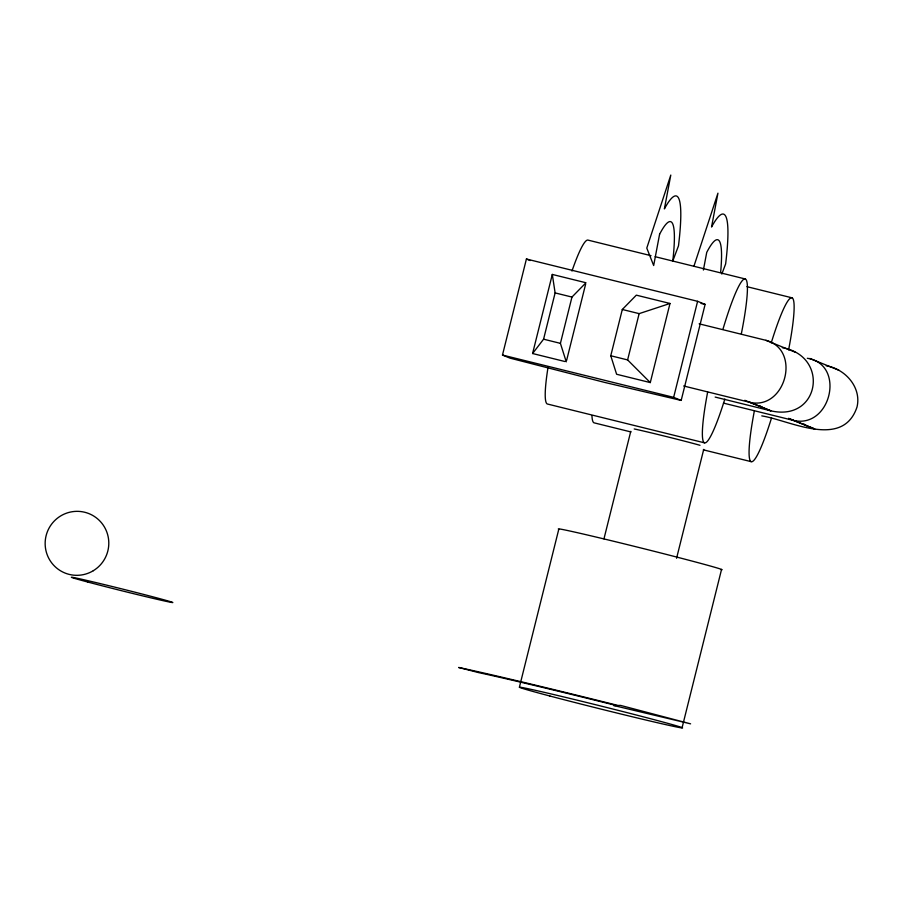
<?xml version="1.0" encoding="UTF-8"?>
<svg xmlns="http://www.w3.org/2000/svg" width="903" height="903" viewBox="0 0 903 903"><rect width="100%" height="100%" fill="white"/><g stroke="black" fill="none" stroke-linecap="round" stroke-linejoin="round"><path stroke-width="1.35" d="M703.392 270.042L706.733 252.388A142.742 17.146 -76.1 0 1 720.628 272.458M502.474 355.06L526.415 259.014L697.601 301.309L705.119 304.379L681.178 400.424L604.829 382.454L509.992 358.13L502.474 355.06L673.649 397.354L681.178 400.424M564.917 361.516L532.589 353.524L552.309 274.433L585.979 282.752L571.96 297.064L560.413 343.354L566.26 361.843M532.589 353.524L543.583 339.189L555.119 292.911L552.309 274.433M566.599 360.478L585.641 284.118M519.349 687.397L558.799 529.203A84.442 1.479 14 0 1 641.39 548.098A84.442 1.479 14 0 1 721.237 569.737M610.767 355.759L622.302 309.481L636.333 295.157L670.003 303.476L650.284 382.579L616.614 374.26L610.767 355.759L627.608 359.925L650.284 382.579M627.608 359.925L639.143 313.634L670.003 303.476M603.96 538.877L630.768 431.341M673.649 397.354L697.601 301.309M676.573 558.268L703.73 449.367M682.115 727.615L721.553 569.421M693.933 266.204L717.941 193.174L711.541 227.025A168.127 20.193 -76.1 0 1 725.64 263.924L721.836 274.06M807.316 358.277C845.84 364.315 831.076 428.124 794.268 420.606L723.472 403.11M701.033 303.419L705.119 304.379M651.029 255.684L588.169 240.153A84.442 10.147 -76.1 0 0 571.971 271.047M655.126 256.689L745.314 278.982M746.928 286.669L792.021 297.821A84.442 10.147 -76.1 0 1 788.579 349.946M699.148 323.827L765.857 340.307C801.525 349.563 785.757 409.939 750.37 402.456L683.65 385.976M782.325 347.689C830.049 356.087 819.777 422.073 770.902 410.842L715.165 397.072M622.302 309.481L639.143 313.634M555.119 292.911L571.96 297.064M826.222 365.828C845.14 368.785 861.71 387.331 857.015 407.005C842.838 449.592 789.47 420.211 761.782 415.888M543.583 339.189L560.413 343.354M724.849 399.047A84.442 10.147 -76.1 0 1 704.464 442.82L547.32 403.991A84.442 10.147 -76.1 0 1 548.11 366.799M630.915 431.939L594.016 422.818A84.442 10.147 -76.1 0 1 591.962 415.752M703.347 449.841L751.172 461.659A84.442 10.147 -76.1 0 0 771.557 417.886M748.102 401.575L770.902 410.842L744.817 400.311M788.601 418.394L814.799 428.981L788.714 418.461M765.857 340.307L795.058 352.114M809.765 358.457L838.955 370.253M526.415 259.014L530.174 260.549M803.997 424.06L806.142 425.573M760.089 405.91L762.245 407.434M634.211 428.959A37.847 0.666 14 0 1 666.064 436.488A37.847 0.666 14 0 1 700.006 445.292M771.241 342.869A84.442 10.147 -76.1 0 1 792.021 297.821M751.172 461.659A84.442 10.147 -76.1 0 1 754.366 410.865M722.953 329.256A84.442 10.147 -76.1 0 1 745.144 278.925A84.442 10.147 -76.1 0 1 741.34 333.805M704.464 442.82A84.442 10.147 -76.1 0 1 707.659 392.026M659.585 234.272L653.67 265.516L646.785 248.088L670.794 175.069L664.382 208.909A168.127 20.193 -76.1 0 1 678.492 245.819L672.78 261.023A142.742 17.146 -76.1 0 0 659.585 234.272M616.049 705.469L613.656 705.503L690.592 723.845L620.587 705.412L618.002 705.446A168.127 2.935 14 0 0 458.679 667.475L478.5 672.588A142.742 2.495 14 0 1 616.049 705.469M549.904 696.021A84.442 1.479 14 0 0 681.799 727.931A84.442 1.479 14 0 0 570.504 698.561A84.442 1.479 14 0 0 549.904 696.021M87.568 581.983A52.351 0.914 14 0 0 171.559 602.436A52.351 0.914 14 0 0 106.893 585.212A52.351 0.914 14 0 0 87.568 581.983M93.325 570.696A32.034 31.797 -67.8 0 0 92.445 515.286A32.034 31.797 -67.8 0 0 45.15 544.001A32.034 31.797 -67.8 0 0 93.325 570.696"/></g></svg>
